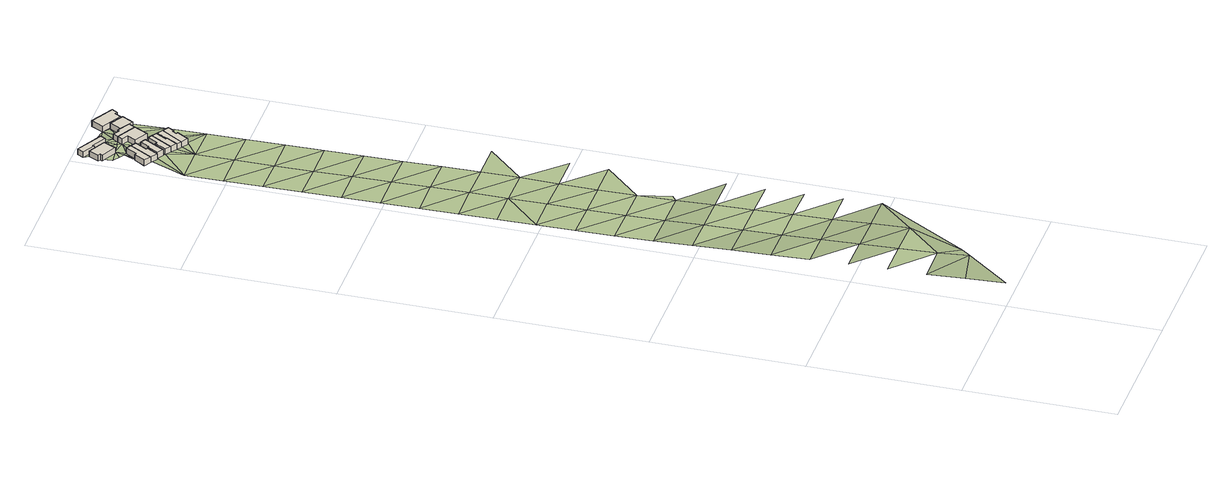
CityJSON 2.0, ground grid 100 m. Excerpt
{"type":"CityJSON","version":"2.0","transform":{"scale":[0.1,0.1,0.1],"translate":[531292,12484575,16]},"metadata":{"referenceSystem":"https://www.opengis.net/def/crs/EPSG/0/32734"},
"CityObjects":{
"building1":{"type":"Building","attributes":{"address":"30 Dove Street Salt River Cape Town","building":"house","building:levels":1,"building_height":4.1,"plus_code":"4FRW3F87+RGR","ground_height":17.62,"roof_height":21.72},"geometry":[{"type":"Solid","lod":"1","boundaries":[[[[0,1,2,3]],[[1,4,5,2]],[[4,6,7,5]],[[6,8,9,7]],[[8,10,11,9]],[[10,0,3,11]],[[3,2,5,7,9,11]],[[10,8,6,4,1,0]]]]}]},
"building2":{"type":"Building","attributes":{"address":"28 Dove Street Salt River Cape Town","building":"house","building:levels":1,"building_height":4.1,"plus_code":"4FRW3F87+VG4","ground_height":17.62,"roof_height":21.72},"geometry":[{"type":"Solid","lod":"1","boundaries":[[[[1,12,13,2]],[[12,14,15,13]],[[14,16,17,15]],[[16,18,19,17]],[[18,4,5,19]],[[4,1,2,5]],[[2,13,15,17,19,5]],[[4,18,16,14,12,1]]]]}]},
"building3":{"type":"Building","attributes":{"address":"67 Kingsley Road Salt River Cape Town","building":"house","building:levels":1,"building_height":4.1,"plus_code":"4FRW3F87+WGJ","ground_height":16.66,"roof_height":20.76},"geometry":[{"type":"Solid","lod":"1","boundaries":[[[[20,21,22,23]],[[21,24,25,22]],[[24,26,27,25]],[[26,28,29,27]],[[28,30,31,29]],[[30,20,23,31]],[[23,22,25,27,29,31]],[[30,28,26,24,21,20]]]]}]},
"building4":{"type":"Building","attributes":{"address":"26 Dove Street Salt River Cape Town","building":"house","building:levels":1,"building_height":4.1,"plus_code":"4FRW3F87+RGH","ground_height":18.36,"roof_height":22.46},"geometry":[{"type":"Solid","lod":"1","boundaries":[[[[32,33,34,35]],[[33,36,37,34]],[[36,38,39,37]],[[38,40,41,39]],[[40,42,43,41]],[[42,32,35,43]],[[35,34,37,39,41,43]],[[42,40,38,36,33,32]]]]}]},
"building5":{"type":"Building","attributes":{"address":"24 Dove Street Salt River Cape Town","building":"house","building:levels":1,"building_height":4.1,"plus_code":"4FRW3F87+RH6","ground_height":18.36,"roof_height":22.46},"geometry":[{"type":"Solid","lod":"1","boundaries":[[[[44,45,46,47]],[[45,48,49,46]],[[48,50,51,49]],[[50,52,53,51]],[[52,54,55,53]],[[54,44,47,55]],[[47,46,49,51,53,55]],[[54,52,50,48,45,44]]]]}]},
"building6":{"type":"Building","attributes":{"address":"65 Kingsley Road Salt River Cape Town","building":"house","building:levels":1,"building_height":4.1,"plus_code":"4FRW3F87+XG7","ground_height":16.59,"roof_height":20.69},"geometry":[{"type":"Solid","lod":"1","boundaries":[[[[56,57,58,59]],[[57,60,61,58]],[[60,62,63,61]],[[62,64,65,63]],[[64,66,67,65]],[[66,56,59,67]],[[59,58,61,63,65,67]],[[66,64,62,60,57,56]]]]}]},
"building7":{"type":"Building","attributes":{"address":"22 Dove Street Salt River Cape Town","building":"house","building:levels":1,"building_height":4.1,"plus_code":"4FRW3F87+RHH","ground_height":18.36,"roof_height":22.46},"geometry":[{"type":"Solid","lod":"1","boundaries":[[[[44,68,69,47]],[[68,70,71,69]],[[70,72,73,71]],[[72,74,75,73]],[[74,45,46,75]],[[45,44,47,46]],[[47,69,71,73,75,46]],[[45,74,72,70,68,44]]]]}]},
"building8":{"type":"Building","attributes":{"address":"20 Dove Street Salt River Cape Town","building":"house","building:levels":1,"building_height":4.1,"plus_code":"4FRW3F87+QHX","ground_height":18.12,"roof_height":22.22},"geometry":[{"type":"Solid","lod":"1","boundaries":[[[[76,77,78,79]],[[77,80,81,78]],[[80,82,83,81]],[[82,84,85,83]],[[84,76,79,85]],[[79,78,81,83,85]],[[84,82,80,77,76]]]]}]},
"building9":{"type":"Building","attributes":{"address":"18 Dove Street Salt River Cape Town","building":"house","building:levels":1,"building_height":4.1,"plus_code":"4FRW3F87+QJV","ground_height":18.12,"roof_height":22.22},"geometry":[{"type":"Solid","lod":"1","boundaries":[[[[77,86,87,78]],[[86,88,89,87]],[[88,90,91,89]],[[90,92,93,91]],[[92,94,95,93]],[[94,96,97,95]],[[96,80,81,97]],[[80,77,78,81]],[[78,87,89,91,93,95,97,81]],[[80,96,94,92,90,88,86,77]]]]}]},
"building10":{"type":"Building","attributes":{"address":"46 Chatham Road Salt River Cape Town","building":"house","building:levels":1,"building_height":4.1,"plus_code":"4FRW3F87+VJJ","ground_height":17.34,"roof_height":21.44},"geometry":[{"type":"Solid","lod":"1","boundaries":[[[[98,99,100,101]],[[99,102,103,100]],[[102,104,105,103]],[[104,106,107,105]],[[106,108,109,107]],[[108,98,101,109]],[[101,100,103,105,107,109]],[[108,106,104,102,99,98]]]]}]},
"building11":{"type":"Building","attributes":{"address":"44 Chatham Road Salt River Cape Town","building":"house","building:levels":1,"building_height":4.1,"plus_code":"4FRW3F87+WJ2","ground_height":17.34,"roof_height":21.44},"geometry":[{"type":"Solid","lod":"1","boundaries":[[[[98,110,111,101]],[[110,112,113,111]],[[112,114,115,113]],[[114,116,117,115]],[[116,118,119,117]],[[118,99,100,119]],[[99,98,101,100]],[[101,111,113,115,117,119,100]],[[99,118,116,114,112,110,98]]]]}]},
"building12":{"type":"Building","attributes":{"address":"42A Chatham Road Salt River Cape Town","building":"house","building:levels":1,"building_height":4.1,"plus_code":"4FRW3F87+WJH","ground_height":17.34,"roof_height":21.44},"geometry":[{"type":"Solid","lod":"1","boundaries":[[[[112,110,111,113]],[[110,120,121,111]],[[120,122,123,121]],[[122,124,125,123]],[[124,112,113,125]],[[113,111,121,123,125]],[[124,122,120,110,112]]]]}]},
"building13":{"type":"Building","attributes":{"address":"42 Chatham Road Salt River Cape Town","building":"house","building:levels":1,"building_height":4.1,"plus_code":"4FRW3F87+XJH","ground_height":16.56,"roof_height":20.66},"geometry":[{"type":"Solid","lod":"1","boundaries":[[[[126,127,128,129]],[[127,130,131,128]],[[130,132,133,131]],[[132,134,135,133]],[[134,136,137,135]],[[136,126,129,137]],[[129,128,131,133,135,137]],[[136,134,132,130,127,126]]]]}]},
"terrain1":{"type":"TINRelief","geometry":[{"type":"CompositeSurface","lod":"1","boundaries":[[[138,139,140]],[[139,141,140]],[[141,139,142]],[[142,143,144]],[[142,139,145]],[[143,146,147]],[[148,149,150]],[[145,151,142]],[[146,150,149]],[[143,142,151]],[[152,153,148]],[[143,151,146]],[[150,152,148]],[[154,155,153]],[[150,146,156]],[[152,154,153]],[[156,146,151]],[[157,155,158]],[[145,159,151]],[[152,150,160]],[[154,158,155]],[[160,150,156]],[[161,162,157]],[[163,154,152]],[[158,161,157]],[[163,152,160]],[[164,162,165]],[[156,151,159]],[[166,158,154]],[[161,165,162]],[[159,160,156]],[[163,166,154]],[[167,168,164]],[[169,161,158]],[[165,167,164]],[[163,160,170]],[[169,158,166]],[[171,168,172]],[[161,173,165]],[[167,174,168]],[[166,163,175]],[[173,161,169]],[[176,171,172]],[[168,174,172]],[[165,177,167]],[[169,166,178]],[[177,165,173]],[[176,179,180]],[[174,167,181]],[[179,176,172]],[[173,169,182]],[[177,173,183]],[[181,167,177]],[[184,180,185]],[[174,186,172]],[[185,180,179]],[[186,174,181]],[[187,184,188]],[[189,179,172]],[[188,184,185]],[[189,172,186]],[[187,190,191]],[[181,177,192]],[[193,185,179]],[[190,187,188]],[[192,186,181]],[[189,193,179]],[[194,191,195]],[[196,188,185]],[[195,191,190]],[[197,189,186]],[[185,193,196]],[[194,198,199]],[[190,188,200]],[[198,194,195]],[[188,196,200]],[[193,189,201]],[[202,199,203]],[[204,195,190]],[[198,203,199]],[[204,190,200]],[[205,198,195]],[[206,202,32]],[[207,202,203]],[[54,32,202]],[[205,195,204]],[[54,202,207]],[[208,203,198]],[[209,210,211]],[[209,211,212]],[[208,198,205]],[[54,33,32]],[[213,214,215]],[[216,215,214]],[[209,212,6]],[[44,54,207]],[[215,216,209]],[[54,52,33]],[[217,207,203]],[[218,219,30]],[[207,68,44]],[[215,209,6]],[[220,42,38]],[[221,68,207]],[[42,40,38]],[[217,203,208]],[[36,33,52]],[[38,18,220]],[[218,30,222]],[[223,221,207]],[[6,224,215]],[[6,4,224]],[[64,218,222]],[[4,18,225]],[[48,52,50]],[[222,215,226]],[[225,18,38]],[[48,36,52]],[[224,4,225]],[[215,224,226]],[[38,36,225]],[[222,227,64]],[[228,223,207]],[[48,225,36]],[[207,217,228]],[[222,226,227]],[[229,224,225]],[[70,74,72]],[[226,224,230]],[[225,48,231]],[[227,226,230]],[[48,45,231]],[[70,82,74]],[[232,227,230]],[[227,232,233]],[[231,45,74]],[[88,223,228]],[[74,82,231]],[[94,90,88]],[[94,92,90]],[[82,80,231]],[[228,94,88]],[[234,235,232]],[[233,232,136]],[[236,233,136]],[[80,237,231]],[[232,235,136]],[[228,237,94]],[[96,94,237]],[[237,98,231]],[[80,96,237]],[[124,235,238]],[[136,235,124]],[[120,98,237]],[[110,98,120]],[[120,237,239]],[[240,136,124]],[[120,239,122]],[[240,124,122]],[[122,239,241]],[[240,122,241]],[[241,242,240]]]}]}
},
"vertices":[
[68,5539,16],[113,5512,16],[113,5512,57],[68,5539,57],[205,5665,16],[205,5665,57],[171,5684,16],[171,5684,57],[125,5609,16],[125,5609,57],[115,5615,16],[115,5615,57],
[159,5483,16],[159,5483,57],[204,5558,16],[204,5558,57],[193,5564,16],[193,5564,57],[241,5644,16],[241,5644,57],
[54,5832,7],[71,5824,7],[71,5824,48],[54,5832,48],[63,5809,7],[63,5809,48],[168,5756,7],[168,5756,48],[209,5837,7],[209,5837,48],[88,5898,7],[88,5898,48],
[159,5483,24],[202,5458,24],[202,5458,65],[159,5483,65],[283,5594,24],[283,5594,65],[250,5614,24],[250,5614,65],[214,5553,24],[214,5553,65],[204,5558,24],[204,5558,65],
[249,5423,24],[338,5569,24],[338,5569,65],[249,5423,65],[310,5584,24],[310,5584,65],[269,5517,24],[269,5517,65],[259,5523,24],[259,5523,65],[213,5447,24],[213,5447,65],
[273,5877,6],[93,5974,6],[93,5974,47],[273,5877,47],[68,5930,6],[68,5930,47],[152,5885,6],[152,5885,47],[158,5896,6],[158,5896,47],[255,5843,6],[255,5843,47],
[291,5397,24],[291,5397,65],[337,5472,24],[337,5472,65],[327,5478,24],[327,5478,65],[370,5549,24],[370,5549,65],
[291,5397,21],[324,5375,21],[324,5375,62],[291,5397,62],[418,5523,21],[418,5523,62],[382,5546,21],[382,5546,62],[337,5472,21],[337,5472,62],
[369,5347,21],[369,5347,62],[418,5425,21],[418,5425,62],[407,5432,21],[407,5432,62],[425,5461,21],[425,5461,62],[433,5456,21],[433,5456,62],[459,5497,21],[459,5497,62],
[419,5700,13],[287,5772,13],[287,5772,54],[419,5700,54],[266,5737,13],[266,5737,54],[308,5714,13],[308,5714,54],[277,5657,13],[277,5657,54],[368,5607,13],[368,5607,54],
[444,5745,13],[444,5745,54],[377,5782,13],[377,5782,54],[357,5792,13],[357,5792,54],[351,5782,13],[351,5782,54],[306,5807,13],[306,5807,54],
[471,5730,13],[471,5730,54],[514,5806,13],[514,5806,54],[420,5858,13],[420,5858,54],
[520,5820,6],[544,5863,6],[544,5863,47],[520,5820,47],[562,5853,6],[562,5853,47],[584,5893,6],[584,5893,47],[427,5978,6],[427,5978,47],[382,5895,6],[382,5895,47],
[5,7,176],[266,311,161],[5,262,162],[5,512,147],[256,512,149],[256,762,140],[5,762,142],[315,372,161],[256,1012,129],[5,1012,135],[5,1512,115],[5,1262,123],[256,1262,116],[507,762,135],[256,1512,104],[5,1762,107],[256,1762,96],[5,2012,96],[507,1012,122],[5,2262,85],[256,2012,89],[757,1012,114],[507,1262,109],[256,2262,79],[5,2512,77],[507,1512,99],[5,2762,72],[256,2512,72],[507,1762,90],[256,2762,67],[5,3012,68],[507,2012,82],[757,1262,104],[5,3262,64],[256,3262,64],[507,2262,71],[256,3012,65],[757,1512,93],[5,3512,61],[507,2512,64],[757,1762,85],[256,3512,61],[5,3762,57],[507,2762,60],[757,2012,79],[544,2293,71],[5,4012,53],[256,3762,57],[507,3012,59],[5,4262,49],[256,4012,51],[507,3262,61],[256,4262,46],[5,4512,43],[757,2762,53],[507,3512,58],[5,4762,39],[256,4512,40],[507,3762,54],[757,3012,53],[256,4762,36],[5,5017,35],[507,4012,47],[757,3512,53],[5,5267,32],[256,5017,34],[507,4262,43],[507,4512,38],[113,5512,26],[256,5267,29],[507,4762,34],[151,5691,16],[106,5620,26],[115,5615,26],[125,5609,26],[63,5809,17],[69,5743,17],[168,5756,16],[115,5713,17],[507,5017,31],[152,5885,16],[68,5930,7],[193,5564,24],[324,5375,29],[209,5837,16],[369,5347,29],[266,5737,16],[277,5657,16],[256,5767,16],[255,5843,16],[507,5267,26],[308,5714,16],[287,5772,16],[368,5607,24],[306,5807,16],[273,5877,16],[351,5782,16],[357,5792,16],[295,5914,6],[507,5517,21],[377,5782,16],[507,5767,13],[520,5820,13],[562,5853,13],[544,5863,13]
]}
